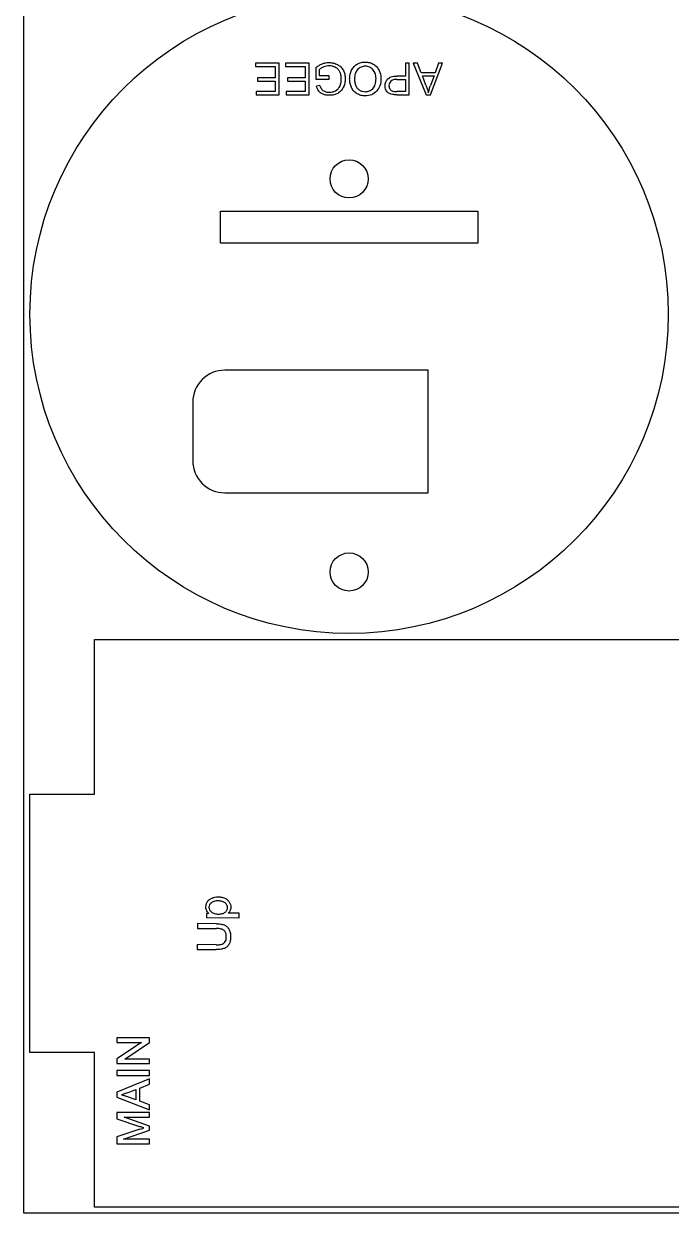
# Model space of a CAD drawing. Header units: millimetres. Extents: x 0 to 600, y -305 to 0.
# Drawn here: x 0 to 100.5, y -305 to -120.4 of the extents above; entities that cross this region are included whole.
import ezdxf

# ---------------------------------------------------------------- set-up
doc = ezdxf.new("R2010")
doc.units = ezdxf.units.MM
for name, color, linetype in [('BOARDS', 7, 'CONTINUOUS'), ('CUTOUTS D 5.0', 5, 'CONTINUOUS'), ('HOLES DIAM 6.0 D 5.0', 5, 'CONTINUOUS'), ('INSETS D 0.1', 3, 'CONTINUOUS'), ('PERIMETER D 5.0', 5, 'CONTINUOUS')]:
    doc.layers.add(name, color=color, linetype=linetype)

msp = doc.modelspace()

# ---------------------------------------------------------------- linework, layer by layer
at = {"layer": 'BOARDS'}
msp.add_lwpolyline([(0, 0), (600, 0), (600, -305), (0, -305)], close=True, dxfattribs=at)
at = {"layer": 'CUTOUTS D 5.0'}
msp.add_lwpolyline([(30.54, -149.54), (70.46, -149.54), (70.46, -154.46), (30.54, -154.46)], close=True, dxfattribs=at)
msp.add_lwpolyline([(26.24, -179.15), (26.24, -188.25, 0.414214), (31.2, -193.21), (62.76, -193.21), (62.76, -174.19), (31.2, -174.19, 0.414214)], format="xyb", close=True, dxfattribs=at)
at = {"layer": 'HOLES DIAM 6.0 D 5.0'}
for centre in [(50.5, -144.5), (50.5, -205.5)]:
    msp.add_circle(centre, 2.96, dxfattribs=at)
at = {"layer": 'INSETS D 0.1'}
for p, q in [((45.35, -127.22), (45.35, -129.01)), ((59.24, -126.54), (59.24, -128.57)), ((59.82, -126.54), (59.24, -126.54)), ((59.82, -131.46), (59.82, -126.54)), ((45.35, -129.01), (47.39, -129.01)), ((45.92, -128.5), (45.92, -127.51)), ((47.39, -128.5), (45.92, -128.5)), ((47.39, -129.01), (47.39, -128.5)), ((57.91, -129.08), (59.24, -129.08)), ((59.24, -128.57), (57.92, -128.57)), ((59.24, -129.08), (59.24, -130.95)), ((61.87, -128.51), (63.68, -128.51)), ((62.41, -129.95), (61.87, -128.51)), ((63.68, -128.51), (63.11, -130.03)), ((45.96, -129.99), (45.44, -130.13)), ((59.24, -130.95), (57.92, -130.95)), ((57.97, -131.46), (59.82, -131.46)), ((26.96, -260.06), (26.95, -260.8)), ((29.89, -260.08), (26.96, -260.06)), ((28.35, -258.49), (28.34, -259.13)), ((28.34, -259.13), (33.43, -259.16)), ((28.74, -258.49), (28.35, -258.49)), ((33.44, -258.46), (31.74, -258.45)), ((33.43, -259.16), (33.44, -258.46)), ((26.95, -260.8), (29.88, -260.82)), ((26.94, -263.33), (26.93, -264.08)), ((29.87, -263.35), (26.94, -263.33)), ((26.93, -264.08), (29.86, -264.09)), ((16.08, -286.32), (17.41, -285.82)), ((17.41, -285.82), (17.41, -287.39)), ((17.41, -287.39), (15.99, -286.87)), ((19.54, -289.37), (14.46, -289.37)), ((14.46, -289.37), (14.46, -290.33)), ((19.54, -290.09), (19.54, -289.37)), ((14.46, -290.33), (17.97, -291.54)), ((15.56, -290.09), (19.54, -290.09)), ((19.54, -291.48), (15.56, -290.09)), ((19.54, -292.13), (19.54, -291.48)), ((18.03, -291.97), (14.46, -293.16)), ((14.46, -293.16), (14.46, -294.23)), ((15.49, -293.51), (19.54, -292.13)), ((14.46, -294.23), (19.54, -294.23)), ((19.54, -293.51), (15.49, -293.51)), ((19.54, -294.23), (19.54, -293.51))]:
    msp.add_line(p, q, dxfattribs=at)
for points in [[(36.09, -131.46), (39.62, -131.46), (39.62, -126.54), (35.97, -126.54), (35.97, -127.05), (39.04, -127.05), (39.04, -128.83), (36.28, -128.83), (36.28, -129.34), (39.04, -129.34), (39.04, -130.95), (36.09, -130.95)], [(44.28, -126.54), (40.63, -126.54), (40.63, -127.05), (43.7, -127.05), (43.7, -128.83), (40.93, -128.83), (40.93, -129.34), (43.7, -129.34), (43.7, -130.95), (40.75, -130.95), (40.75, -131.46), (44.28, -131.46)], [(62.46, -131.46), (63.12, -131.46), (65.01, -126.54), (64.39, -126.54), (63.85, -128.05), (61.7, -128.05), (61.12, -126.54), (60.45, -126.54)], [(14.46, -277.77), (14.46, -278.49), (18.29, -278.49), (14.46, -281.05), (14.46, -281.79), (19.54, -281.79), (19.54, -281.08), (15.7, -281.08), (19.54, -278.51), (19.54, -277.77)], [(14.46, -282.87), (14.46, -283.62), (19.54, -283.62), (19.54, -282.87)], [(18.03, -285.58), (19.54, -285), (19.54, -284.16), (14.46, -286.24), (14.46, -287), (19.54, -288.95), (19.54, -288.16), (18.03, -287.62)]]:
    msp.add_lwpolyline(points, close=True, dxfattribs=at)
for points, knots in [([(45.35, -127.22), (45.51, -127.1), (45.66, -126.98), (45.83, -126.89), (45.99, -126.8), (46.16, -126.72), (46.33, -126.65)], [0.0020206, 0.0020206, 0.0020206, 0.0020206, 0.0601207, 0.0601207, 0.0601207, 0.1165543, 0.1165543, 0.1165543, 0.1165543]), ([(46.56, -127.14), (46.56, -127.14), (46.56, -127.14), (46.56, -127.14), (46.44, -127.19), (46.32, -127.24), (46.2, -127.31), (46.11, -127.37), (46.02, -127.43), (45.93, -127.5), (45.93, -127.5), (45.92, -127.51), (45.92, -127.51)], [-0.00011854, -0.00011854, -0.00011854, -0.00011854, 0, 0, 0, 0.03983706, 0.03983706, 0.03983706, 0.07165151, 0.07165151, 0.07165151, 0.07366358, 0.07366358, 0.07366358, 0.07366358]), ([(46.33, -126.65), (46.5, -126.59), (46.68, -126.54), (46.85, -126.5), (47.02, -126.47), (47.2, -126.46), (47.38, -126.46)], [0.0001819, 0.0001819, 0.0001819, 0.0001819, 0.0545445, 0.0545445, 0.0545445, 0.1084611, 0.1084611, 0.1084611, 0.1084611]), ([(47.42, -126.97), (47.42, -126.97), (47.42, -126.97), (47.42, -126.97), (47.27, -126.98), (47.13, -126.99), (46.99, -127.01), (46.84, -127.04), (46.7, -127.09), (46.57, -127.14), (46.57, -127.14), (46.57, -127.14), (46.56, -127.14)], [-0.0002117, -0.0002117, -0.0002117, -0.0002117, 0, 0, 0, 0.04266336, 0.04266336, 0.04266336, 0.08591992, 0.08591992, 0.08591992, 0.08603834, 0.08603834, 0.08603834, 0.08603834]), ([(47.38, -126.46), (47.62, -126.47), (47.85, -126.48), (48.07, -126.53), (48.29, -126.58), (48.49, -126.67), (48.7, -126.77)], [0.0001932, 0.0001932, 0.0001932, 0.0001932, 0.0707428, 0.0707428, 0.0707428, 0.1382894, 0.1382894, 0.1382894, 0.1382894]), ([(48.37, -127.19), (48.37, -127.19), (48.37, -127.19), (48.37, -127.19), (48.22, -127.13), (48.07, -127.06), (47.91, -127.03), (47.75, -126.99), (47.58, -126.98), (47.42, -126.97), (47.42, -126.97), (47.42, -126.97), (47.42, -126.97)], [-0.00027597, -0.00027597, -0.00027597, -0.00027597, 0, 0, 0, 0.0482253, 0.0482253, 0.0482253, 0.09662391, 0.09662391, 0.09662391, 0.09683505, 0.09683505, 0.09683505, 0.09683505]), ([(49.06, -127.88), (49.06, -127.88), (49.06, -127.88), (49.06, -127.88), (48.97, -127.74), (48.89, -127.59), (48.77, -127.48), (48.65, -127.36), (48.51, -127.28), (48.37, -127.2), (48.37, -127.19), (48.37, -127.19), (48.37, -127.19)], [-0.00032202, -0.00032202, -0.00032202, -0.00032202, 0, 0, 0, 0.04834602, 0.04834602, 0.04834602, 0.09593844, 0.09593844, 0.09593844, 0.09621228, 0.09621228, 0.09621228, 0.09621228]), ([(48.7, -126.77), (48.89, -126.88), (49.07, -127), (49.22, -127.14), (49.36, -127.29), (49.48, -127.47), (49.59, -127.66)], [0.0002785, 0.0002785, 0.0002785, 0.0002785, 0.0654128, 0.0654128, 0.0654128, 0.1301009, 0.1301009, 0.1301009, 0.1301009]), ([(50.89, -127.61), (50.89, -127.61), (50.89, -127.61), (50.89, -127.61), (51, -127.42), (51.12, -127.23), (51.27, -127.08), (51.42, -126.92), (51.6, -126.81), (51.78, -126.69), (51.78, -126.69), (51.78, -126.69), (51.78, -126.69)], [-0.0002717, -0.0002717, -0.0002717, -0.0002717, 0, 0, 0, 0.0644741, 0.0644741, 0.0644741, 0.1272755, 0.1272755, 0.1272755, 0.1275572, 0.1275572, 0.1275572, 0.1275572]), ([(51.78, -126.69), (51.78, -126.69), (51.78, -126.69), (51.78, -126.69), (51.97, -126.6), (52.17, -126.51), (52.37, -126.45), (52.58, -126.4), (52.8, -126.39), (53.01, -126.37), (53.01, -126.37), (53.01, -126.37), (53.01, -126.37)], [-0.0002829, -0.0002829, -0.0002829, -0.0002829, 0, 0, 0, 0.0629069, 0.0629069, 0.0629069, 0.1263047, 0.1263047, 0.1263047, 0.1265384, 0.1265384, 0.1265384, 0.1265384]), ([(53.02, -127.02), (52.78, -127.04), (52.55, -127.06), (52.35, -127.15), (52.16, -127.23), (51.99, -127.38), (51.82, -127.53)], [0.0003487, 0.0003487, 0.0003487, 0.0003487, 0.0693396, 0.0693396, 0.0693396, 0.1363968, 0.1363968, 0.1363968, 0.1363968]), ([(53.01, -126.37), (53.01, -126.37), (53.01, -126.37), (53.01, -126.37), (53.24, -126.39), (53.47, -126.4), (53.69, -126.46), (53.9, -126.52), (54.1, -126.62), (54.29, -126.72), (54.29, -126.72), (54.29, -126.72), (54.29, -126.72)], [-0.0002332, -0.0002332, -0.0002332, -0.0002332, 0, 0, 0, 0.0673902, 0.0673902, 0.0673902, 0.1320134, 0.1320134, 0.1320134, 0.1323054, 0.1323054, 0.1323054, 0.1323054]), ([(54.2, -127.53), (54.03, -127.38), (53.86, -127.23), (53.67, -127.15), (53.48, -127.06), (53.25, -127.04), (53.02, -127.02)], [0.0004584, 0.0004584, 0.0004584, 0.0004584, 0.0672528, 0.0672528, 0.0672528, 0.1352983, 0.1352983, 0.1352983, 0.1352983]), ([(54.29, -126.72), (54.3, -126.72), (54.3, -126.72), (54.3, -126.72), (54.47, -126.85), (54.65, -126.97), (54.79, -127.13), (54.94, -127.29), (55.04, -127.48), (55.15, -127.67), (55.15, -127.67), (55.15, -127.67), (55.15, -127.67)], [-0.0002917, -0.0002917, -0.0002917, -0.0002917, 0, 0, 0, 0.0633532, 0.0633532, 0.0633532, 0.126897, 0.126897, 0.126897, 0.127144, 0.127144, 0.127144, 0.127144]), ([(49.29, -129.02), (49.29, -129.02), (49.29, -129.02), (49.29, -129.02), (49.29, -128.81), (49.28, -128.6), (49.24, -128.39), (49.2, -128.22), (49.13, -128.05), (49.06, -127.88), (49.06, -127.88), (49.06, -127.88), (49.06, -127.88)], [-0.0001461, -0.0001461, -0.0001461, -0.0001461, 0, 0, 0, 0.0616608, 0.0616608, 0.0616608, 0.1150097, 0.1150097, 0.1150097, 0.1153345, 0.1153345, 0.1153345, 0.1153345]), ([(49.1, -130.04), (49.1, -130.04), (49.1, -130.04), (49.1, -130.04), (49.16, -129.88), (49.21, -129.72), (49.25, -129.55), (49.28, -129.37), (49.29, -129.19), (49.29, -129.02), (49.29, -129.02), (49.29, -129.02), (49.29, -129.02)], [-0.0002105, -0.0002105, -0.0002105, -0.0002105, 0, 0, 0, 0.0504234, 0.0504234, 0.0504234, 0.1029091, 0.1029091, 0.1029091, 0.1030557, 0.1030557, 0.1030557, 0.1030557]), ([(49.59, -127.66), (49.68, -127.87), (49.77, -128.07), (49.82, -128.28), (49.87, -128.51), (49.88, -128.74), (49.89, -128.98)], [0.0002878, 0.0002878, 0.0002878, 0.0002878, 0.0672458, 0.0672458, 0.0672458, 0.1376379, 0.1376379, 0.1376379, 0.1376379]), ([(49.89, -128.98), (49.88, -129.21), (49.87, -129.45), (49.82, -129.67), (49.77, -129.89), (49.68, -130.11), (49.59, -130.32)], [0.0002003, 0.0002003, 0.0002003, 0.0002003, 0.0709691, 0.0709691, 0.0709691, 0.1402929, 0.1402929, 0.1402929, 0.1402929]), ([(50.58, -128.99), (50.58, -128.99), (50.58, -128.99), (50.58, -128.99), (50.59, -128.75), (50.6, -128.5), (50.66, -128.26), (50.71, -128.04), (50.8, -127.83), (50.89, -127.62), (50.89, -127.62), (50.89, -127.61), (50.89, -127.61)], [-0.0001788, -0.0001788, -0.0001788, -0.0001788, 0, 0, 0, 0.0724573, 0.0724573, 0.0724573, 0.1405047, 0.1405047, 0.1405047, 0.1407781, 0.1407781, 0.1407781, 0.1407781]), ([(50.88, -130.35), (50.88, -130.35), (50.88, -130.35), (50.88, -130.35), (50.79, -130.14), (50.7, -129.93), (50.65, -129.71), (50.6, -129.48), (50.59, -129.23), (50.58, -128.99), (50.58, -128.99), (50.58, -128.99), (50.58, -128.99)], [-0.0002744, -0.0002744, -0.0002744, -0.0002744, 0, 0, 0, 0.0668201, 0.0668201, 0.0668201, 0.1382623, 0.1382623, 0.1382623, 0.1384412, 0.1384412, 0.1384412, 0.1384412]), ([(51.82, -127.53), (51.68, -127.74), (51.54, -127.94), (51.46, -128.16), (51.37, -128.41), (51.36, -128.7), (51.34, -129)], [0.0004921, 0.0004921, 0.0004921, 0.0004921, 0.0731116, 0.0731116, 0.0731116, 0.1593277, 0.1593277, 0.1593277, 0.1593277]), ([(51.34, -129), (51.35, -129.19), (51.36, -129.38), (51.39, -129.56), (51.43, -129.72), (51.49, -129.88), (51.55, -130.05)], [0.0001551, 0.0001551, 0.0001551, 0.0001551, 0.0574032, 0.0574032, 0.0574032, 0.1089111, 0.1089111, 0.1089111, 0.1089111]), ([(54.18, -130.51), (54.33, -130.3), (54.47, -130.1), (54.56, -129.88), (54.66, -129.59), (54.67, -129.26), (54.68, -128.93)], [0.0005655, 0.0005655, 0.0005655, 0.0005655, 0.0747842, 0.0747842, 0.0747842, 0.1721989, 0.1721989, 0.1721989, 0.1721989]), ([(54.68, -128.93), (54.67, -128.65), (54.65, -128.37), (54.56, -128.13), (54.48, -127.92), (54.35, -127.73), (54.2, -127.53)], [0.0001454, 0.0001454, 0.0001454, 0.0001454, 0.0816981, 0.0816981, 0.0816981, 0.1528177, 0.1528177, 0.1528177, 0.1528177]), ([(55.44, -128.94), (55.44, -128.94), (55.44, -128.94), (55.44, -128.94), (55.42, -129.32), (55.41, -129.71), (55.27, -130.06), (55.16, -130.37), (54.96, -130.64), (54.77, -130.91), (54.77, -130.91), (54.77, -130.91), (54.76, -130.91)], [-0.0002083, -0.0002083, -0.0002083, -0.0002083, 0, 0, 0, 0.1122251, 0.1122251, 0.1122251, 0.2100019, 0.2100019, 0.2100019, 0.2104888, 0.2104888, 0.2104888, 0.2104888]), ([(55.15, -127.67), (55.15, -127.67), (55.15, -127.67), (55.15, -127.67), (55.24, -127.87), (55.32, -128.07), (55.37, -128.28), (55.42, -128.5), (55.43, -128.72), (55.44, -128.93), (55.44, -128.93), (55.44, -128.93), (55.44, -128.94)], [-0.0002482, -0.0002482, -0.0002482, -0.0002482, 0, 0, 0, 0.0643998, 0.0643998, 0.0643998, 0.1289186, 0.1289186, 0.1289186, 0.1291304, 0.1291304, 0.1291304, 0.1291304]), ([(56.08, -130.05), (56.1, -129.85), (56.12, -129.65), (56.18, -129.48), (56.25, -129.31), (56.36, -129.16), (56.48, -129)], [0.0002491, 0.0002491, 0.0002491, 0.0002491, 0.0597442, 0.0597442, 0.0597442, 0.1168557, 0.1168557, 0.1168557, 0.1168557]), ([(56.48, -129), (56.66, -128.88), (56.84, -128.75), (57.03, -128.68), (57.3, -128.58), (57.61, -128.58), (57.92, -128.57)], [0.0006347, 0.0006347, 0.0006347, 0.0006347, 0.0658901, 0.0658901, 0.0658901, 0.156267, 0.156267, 0.156267, 0.156267]), ([(57.91, -129.08), (57.91, -129.08), (57.91, -129.08), (57.91, -129.08), (57.72, -129.08), (57.53, -129.09), (57.35, -129.14), (57.21, -129.19), (57.09, -129.26), (56.98, -129.33), (56.97, -129.33), (56.97, -129.33), (56.97, -129.33)], [-0.00002254, -0.00002254, -0.00002254, -0.00002254, 0, 0, 0, 0.05515001, 0.05515001, 0.05515001, 0.09557053, 0.09557053, 0.09557053, 0.09623293, 0.09623293, 0.09623293, 0.09623293]), ([(45.8, -130.89), (45.72, -130.78), (45.64, -130.66), (45.58, -130.54), (45.52, -130.41), (45.48, -130.27), (45.44, -130.13)], [0.00032367, 0.00032367, 0.00032367, 0.00032367, 0.04227555, 0.04227555, 0.04227555, 0.08660203, 0.08660203, 0.08660203, 0.08660203]), ([(46.47, -131.37), (46.33, -131.31), (46.2, -131.25), (46.08, -131.17), (45.98, -131.09), (45.89, -130.99), (45.8, -130.89)], [0.00020878, 0.00020878, 0.00020878, 0.00020878, 0.04438621, 0.04438621, 0.04438621, 0.08477884, 0.08477884, 0.08477884, 0.08477884]), ([(45.96, -129.99), (45.99, -130.09), (46.02, -130.2), (46.07, -130.3), (46.12, -130.39), (46.17, -130.48), (46.23, -130.56), (46.23, -130.56), (46.23, -130.56), (46.23, -130.56)], [0.00387121, 0.00387121, 0.00387121, 0.00387121, 0.03636613, 0.03636613, 0.03636613, 0.06649006, 0.06649006, 0.06649006, 0.06682527, 0.06682527, 0.06682527, 0.06682527]), ([(46.23, -130.56), (46.23, -130.56), (46.23, -130.56), (46.23, -130.57), (46.3, -130.64), (46.36, -130.71), (46.44, -130.77), (46.53, -130.83), (46.63, -130.88), (46.72, -130.92), (46.72, -130.92), (46.72, -130.92), (46.72, -130.93)], [-0.00033343, -0.00033343, -0.00033343, -0.00033343, 0, 0, 0, 0.02825046, 0.02825046, 0.02825046, 0.05968397, 0.05968397, 0.05968397, 0.05988614, 0.05988614, 0.05988614, 0.05988614]), ([(46.72, -130.93), (46.72, -130.93), (46.73, -130.93), (46.73, -130.93), (46.83, -130.96), (46.94, -131), (47.06, -131.03), (47.18, -131.05), (47.31, -131.05), (47.43, -131.06), (47.43, -131.06), (47.43, -131.06), (47.43, -131.06)], [-0.0002032, -0.0002032, -0.0002032, -0.0002032, 0, 0, 0, 0.03419116, 0.03419116, 0.03419116, 0.07049274, 0.07049274, 0.07049274, 0.07063171, 0.07063171, 0.07063171, 0.07063171]), ([(47.43, -131.06), (47.43, -131.06), (47.43, -131.06), (47.43, -131.06), (47.57, -131.06), (47.72, -131.05), (47.86, -131.02), (47.99, -131), (48.11, -130.96), (48.23, -130.92), (48.23, -130.92), (48.23, -130.92), (48.23, -130.92)], [-0.00013898, -0.00013898, -0.00013898, -0.00013898, 0, 0, 0, 0.04243275, 0.04243275, 0.04243275, 0.08004052, 0.08004052, 0.08004052, 0.08026057, 0.08026057, 0.08026057, 0.08026057]), ([(48.23, -130.92), (48.23, -130.92), (48.23, -130.92), (48.23, -130.92), (48.33, -130.87), (48.44, -130.82), (48.54, -130.75), (48.62, -130.69), (48.7, -130.62), (48.78, -130.55), (48.78, -130.55), (48.78, -130.55), (48.78, -130.55)], [-0.00021952, -0.00021952, -0.00021952, -0.00021952, 0, 0, 0, 0.0338932, 0.0338932, 0.0338932, 0.06496365, 0.06496365, 0.06496365, 0.06518548, 0.06518548, 0.06518548, 0.06518548]), ([(49.59, -130.32), (49.48, -130.52), (49.37, -130.71), (49.23, -130.86), (49.09, -131.01), (48.91, -131.13), (48.73, -131.24)], [0.0002464, 0.0002464, 0.0002464, 0.0002464, 0.0665127, 0.0665127, 0.0665127, 0.1299804, 0.1299804, 0.1299804, 0.1299804]), ([(48.78, -130.55), (48.78, -130.54), (48.78, -130.54), (48.78, -130.54), (48.84, -130.47), (48.91, -130.39), (48.96, -130.3), (49.02, -130.22), (49.06, -130.13), (49.1, -130.04), (49.1, -130.04), (49.1, -130.04), (49.1, -130.04)], [-0.00022242, -0.00022242, -0.00022242, -0.00022242, 0, 0, 0, 0.02971631, 0.02971631, 0.02971631, 0.05887319, 0.05887319, 0.05887319, 0.05908399, 0.05908399, 0.05908399, 0.05908399]), ([(51.74, -131.29), (51.74, -131.29), (51.74, -131.29), (51.74, -131.29), (51.56, -131.17), (51.39, -131.05), (51.24, -130.89), (51.09, -130.73), (50.99, -130.54), (50.88, -130.36), (50.88, -130.35), (50.88, -130.35), (50.88, -130.35)], [-0.0002905, -0.0002905, -0.0002905, -0.0002905, 0, 0, 0, 0.0629936, 0.0629936, 0.0629936, 0.1266461, 0.1266461, 0.1266461, 0.126919, 0.126919, 0.126919, 0.126919]), ([(51.55, -130.05), (51.62, -130.19), (51.7, -130.33), (51.79, -130.44), (51.89, -130.55), (52.01, -130.64), (52.13, -130.73)], [0.00026864, 0.00026864, 0.00026864, 0.00026864, 0.04773981, 0.04773981, 0.04773981, 0.09362092, 0.09362092, 0.09362092, 0.09362092]), ([(52.13, -130.73), (52.27, -130.81), (52.41, -130.88), (52.55, -130.92), (52.69, -130.96), (52.85, -130.97), (53, -130.98)], [0.00030595, 0.00030595, 0.00030595, 0.00030595, 0.04616594, 0.04616594, 0.04616594, 0.09330553, 0.09330553, 0.09330553, 0.09330553]), ([(53, -130.98), (53.23, -130.96), (53.45, -130.94), (53.64, -130.86), (53.84, -130.78), (54.01, -130.65), (54.18, -130.51)], [0.0002972, 0.0002972, 0.0002972, 0.0002972, 0.0664607, 0.0664607, 0.0664607, 0.1321991, 0.1321991, 0.1321991, 0.1321991]), ([(54.76, -130.91), (54.76, -130.91), (54.76, -130.91), (54.76, -130.92), (54.52, -131.12), (54.27, -131.33), (53.98, -131.45), (53.68, -131.58), (53.35, -131.6), (53.01, -131.63), (53.01, -131.63), (53.01, -131.63), (53.01, -131.63)], [-0.0004845, -0.0004845, -0.0004845, -0.0004845, 0, 0, 0, 0.0930215, 0.0930215, 0.0930215, 0.1906322, 0.1906322, 0.1906322, 0.1909009, 0.1909009, 0.1909009, 0.1909009]), ([(56.23, -130.72), (56.19, -130.61), (56.15, -130.51), (56.12, -130.4), (56.1, -130.29), (56.09, -130.17), (56.08, -130.05)], [0.00022298, 0.00022298, 0.00022298, 0.00022298, 0.03450337, 0.03450337, 0.03450337, 0.07009321, 0.07009321, 0.07009321, 0.07009321]), ([(56.62, -131.19), (56.54, -131.12), (56.46, -131.06), (56.4, -130.99), (56.34, -130.91), (56.29, -130.81), (56.23, -130.72)], [0.00030758, 0.00030758, 0.00030758, 0.00030758, 0.03053412, 0.03053412, 0.03053412, 0.06303599, 0.06303599, 0.06303599, 0.06303599]), ([(56.97, -129.33), (56.97, -129.33), (56.97, -129.33), (56.96, -129.34), (56.89, -129.43), (56.8, -129.52), (56.76, -129.63), (56.7, -129.76), (56.69, -129.9), (56.69, -130.03), (56.69, -130.03), (56.69, -130.03), (56.69, -130.03)], [-0.00065465, -0.00065465, -0.00065465, -0.00065465, 0, 0, 0, 0.03512896, 0.03512896, 0.03512896, 0.07416945, 0.07416945, 0.07416945, 0.074407, 0.074407, 0.074407, 0.074407]), ([(56.69, -130.03), (56.69, -130.03), (56.69, -130.03), (56.69, -130.04), (56.69, -130.14), (56.7, -130.24), (56.73, -130.34), (56.76, -130.43), (56.8, -130.51), (56.85, -130.59), (56.85, -130.59), (56.85, -130.59), (56.85, -130.59)], [-0.0002411, -0.0002411, -0.0002411, -0.0002411, 0, 0, 0, 0.02938704, 0.02938704, 0.02938704, 0.05671109, 0.05671109, 0.05671109, 0.05705442, 0.05705442, 0.05705442, 0.05705442]), ([(56.85, -130.59), (56.85, -130.59), (56.85, -130.6), (56.85, -130.6), (56.91, -130.66), (56.97, -130.74), (57.05, -130.79), (57.12, -130.84), (57.21, -130.87), (57.29, -130.9), (57.29, -130.9), (57.29, -130.9), (57.29, -130.9)], [-0.0003418, -0.0003418, -0.0003418, -0.0003418, 0, 0, 0, 0.02610682, 0.02610682, 0.02610682, 0.05194992, 0.05194992, 0.05194992, 0.05233558, 0.05233558, 0.05233558, 0.05233558]), ([(57.29, -130.9), (57.29, -130.91), (57.29, -130.91), (57.3, -130.91), (57.38, -130.92), (57.46, -130.93), (57.54, -130.94), (57.66, -130.95), (57.79, -130.95), (57.92, -130.95)], [-0.00039241, -0.00039241, -0.00039241, -0.00039241, 0, 0, 0, 0.02402058, 0.02402058, 0.02402058, 0.06198013, 0.06198013, 0.06198013, 0.06198013]), ([(62.41, -129.95), (62.49, -130.14), (62.56, -130.33), (62.62, -130.53), (62.67, -130.68), (62.72, -130.83), (62.77, -130.99), (62.78, -131.04), (62.8, -131.08), (62.81, -131.13)], [0, 0, 0, 0, 0.0611192, 0.0611192, 0.0611192, 0.1096047, 0.1096047, 0.1096047, 0.1249839, 0.1249839, 0.1249839, 0.1249839]), ([(62.81, -131.13), (62.82, -131.08), (62.84, -131.03), (62.85, -130.98), (62.88, -130.82), (62.92, -130.66), (62.96, -130.51), (63.01, -130.35), (63.06, -130.19), (63.11, -130.03)], [-0.0153681, -0.0153681, -0.0153681, -0.0153681, 0, 0, 0, 0.0492826, 0.0492826, 0.0492826, 0.0992509, 0.0992509, 0.0992509, 0.0992509]), ([(47.43, -131.54), (47.26, -131.54), (47.09, -131.53), (46.92, -131.5), (46.77, -131.47), (46.62, -131.42), (46.47, -131.37)], [0.00016372, 0.00016372, 0.00016372, 0.00016372, 0.051815, 0.051815, 0.051815, 0.09986521, 0.09986521, 0.09986521, 0.09986521]), ([(48.73, -131.24), (48.53, -131.33), (48.33, -131.42), (48.13, -131.47), (47.9, -131.52), (47.67, -131.53), (47.43, -131.54)], [0.0003257, 0.0003257, 0.0003257, 0.0003257, 0.0658058, 0.0658058, 0.0658058, 0.1364046, 0.1364046, 0.1364046, 0.1364046]), ([(53.01, -131.63), (53.01, -131.63), (53.01, -131.63), (53.01, -131.63), (52.78, -131.62), (52.56, -131.6), (52.34, -131.55), (52.13, -131.49), (51.94, -131.39), (51.74, -131.29), (51.74, -131.29), (51.74, -131.29), (51.74, -131.29)], [-0.000273, -0.000273, -0.000273, -0.000273, 0, 0, 0, 0.066343, 0.066343, 0.066343, 0.1303519, 0.1303519, 0.1303519, 0.130643, 0.130643, 0.130643, 0.130643]), ([(57.22, -131.41), (57.11, -131.39), (56.99, -131.37), (56.89, -131.33), (56.8, -131.29), (56.71, -131.24), (56.62, -131.19)], [0.00014353, 0.00014353, 0.00014353, 0.00014353, 0.03500373, 0.03500373, 0.03500373, 0.06610041, 0.06610041, 0.06610041, 0.06610041]), ([(57.97, -131.46), (57.83, -131.46), (57.68, -131.46), (57.54, -131.45), (57.43, -131.44), (57.33, -131.43), (57.22, -131.41)], [0, 0, 0, 0, 0.04392822, 0.04392822, 0.04392822, 0.0761278, 0.0761278, 0.0761278, 0.0761278]), ([(28.52, -256.64), (28.52, -256.64), (28.52, -256.64), (28.52, -256.63), (28.61, -256.52), (28.71, -256.41), (28.82, -256.32), (28.94, -256.22), (29.08, -256.16), (29.21, -256.09), (29.21, -256.09), (29.22, -256.09), (29.22, -256.09)], [-0.00033123, -0.00033123, -0.00033123, -0.00033123, 0, 0, 0, 0.04238775, 0.04238775, 0.04238775, 0.0870142, 0.0870142, 0.0870142, 0.08724449, 0.08724449, 0.08724449, 0.08724449]), ([(29.22, -256.09), (29.22, -256.09), (29.22, -256.09), (29.22, -256.09), (29.37, -256.04), (29.52, -255.99), (29.68, -255.96), (29.85, -255.92), (30.02, -255.92), (30.18, -255.91), (30.19, -255.91), (30.19, -255.91), (30.19, -255.91)], [-0.00023217, -0.00023217, -0.00023217, -0.00023217, 0, 0, 0, 0.04754841, 0.04754841, 0.04754841, 0.09750598, 0.09750598, 0.09750598, 0.09766784, 0.09766784, 0.09766784, 0.09766784]), ([(30.19, -255.91), (30.19, -255.91), (30.19, -255.91), (30.19, -255.91), (30.37, -255.92), (30.55, -255.93), (30.72, -255.97), (30.89, -256), (31.04, -256.06), (31.2, -256.12), (31.2, -256.12), (31.2, -256.12), (31.2, -256.12)], [-0.0001617, -0.0001617, -0.0001617, -0.0001617, 0, 0, 0, 0.0530573, 0.0530573, 0.0530573, 0.1026489, 0.1026489, 0.1026489, 0.1028999, 0.1028999, 0.1028999, 0.1028999]), ([(31.2, -256.12), (31.2, -256.12), (31.2, -256.12), (31.2, -256.12), (31.34, -256.2), (31.48, -256.27), (31.6, -256.38), (31.72, -256.48), (31.81, -256.6), (31.9, -256.72), (31.9, -256.72), (31.9, -256.72), (31.9, -256.72)], [-0.00024914, -0.00024914, -0.00024914, -0.00024914, 0, 0, 0, 0.04630271, 0.04630271, 0.04630271, 0.09055646, 0.09055646, 0.09055646, 0.09084043, 0.09084043, 0.09084043, 0.09084043]), ([(28.27, -257.48), (28.27, -257.48), (28.27, -257.48), (28.27, -257.47), (28.28, -257.33), (28.29, -257.17), (28.33, -257.03), (28.38, -256.89), (28.45, -256.76), (28.52, -256.64), (28.52, -256.64), (28.52, -256.64), (28.52, -256.64)], [-0.00019898, -0.00019898, -0.00019898, -0.00019898, 0, 0, 0, 0.04406235, 0.04406235, 0.04406235, 0.08625001, 0.08625001, 0.08625001, 0.0865811, 0.0865811, 0.0865811, 0.0865811]), ([(28.41, -258.1), (28.41, -258.1), (28.41, -258.1), (28.41, -258.1), (28.37, -258.01), (28.33, -257.91), (28.3, -257.82), (28.28, -257.7), (28.27, -257.59), (28.27, -257.48), (28.27, -257.48), (28.27, -257.48), (28.27, -257.48)], [-0.00032206, -0.00032206, -0.00032206, -0.00032206, 0, 0, 0, 0.02942497, 0.02942497, 0.02942497, 0.06243348, 0.06243348, 0.06243348, 0.06263319, 0.06263319, 0.06263319, 0.06263319]), ([(28.74, -258.49), (28.69, -258.45), (28.63, -258.4), (28.59, -258.35), (28.52, -258.27), (28.46, -258.19), (28.41, -258.1), (28.41, -258.1), (28.41, -258.1), (28.41, -258.1)], [0.01155477, 0.01155477, 0.01155477, 0.01155477, 0.03206061, 0.03206061, 0.03206061, 0.06131759, 0.06131759, 0.06131759, 0.06164032, 0.06164032, 0.06164032, 0.06164032]), ([(29.12, -256.83), (29.11, -256.83), (29.11, -256.83), (29.11, -256.83), (29.01, -256.93), (28.91, -257.03), (28.84, -257.15), (28.79, -257.27), (28.77, -257.4), (28.75, -257.53), (28.75, -257.53), (28.75, -257.54), (28.75, -257.54)], [-0.0004638, -0.0004638, -0.0004638, -0.0004638, 0, 0, 0, 0.04054679, 0.04054679, 0.04054679, 0.07833351, 0.07833351, 0.07833351, 0.07886068, 0.07886068, 0.07886068, 0.07886068]), ([(28.75, -257.54), (28.75, -257.54), (28.75, -257.54), (28.75, -257.54), (28.77, -257.67), (28.79, -257.81), (28.84, -257.93), (28.91, -258.06), (29.02, -258.16), (29.13, -258.26), (29.13, -258.26), (29.13, -258.27), (29.13, -258.27)], [-0.00052761, -0.00052761, -0.00052761, -0.00052761, 0, 0, 0, 0.03808241, 0.03808241, 0.03808241, 0.08061191, 0.08061191, 0.08061191, 0.08103144, 0.08103144, 0.08103144, 0.08103144]), ([(30.18, -256.54), (30.18, -256.54), (30.18, -256.54), (30.18, -256.54), (29.97, -256.54), (29.76, -256.55), (29.56, -256.61), (29.4, -256.66), (29.26, -256.74), (29.12, -256.82), (29.12, -256.83), (29.12, -256.83), (29.12, -256.83)], [-0.0000921, -0.0000921, -0.0000921, -0.0000921, 0, 0, 0, 0.0609561, 0.0609561, 0.0609561, 0.1090983, 0.1090983, 0.1090983, 0.1095703, 0.1095703, 0.1095703, 0.1095703]), ([(29.13, -258.27), (29.13, -258.27), (29.13, -258.27), (29.13, -258.27), (29.28, -258.36), (29.43, -258.45), (29.59, -258.5), (29.79, -258.57), (30.01, -258.58), (30.22, -258.58), (30.22, -258.58), (30.22, -258.58), (30.22, -258.58)], [-0.000427, -0.000427, -0.000427, -0.000427, 0, 0, 0, 0.0503536, 0.0503536, 0.0503536, 0.1124188, 0.1124188, 0.1124188, 0.1125229, 0.1125229, 0.1125229, 0.1125229]), ([(31.27, -256.85), (31.27, -256.85), (31.27, -256.85), (31.27, -256.84), (31.13, -256.76), (30.98, -256.67), (30.82, -256.62), (30.62, -256.55), (30.4, -256.55), (30.18, -256.54), (30.18, -256.54), (30.18, -256.54), (30.18, -256.54)], [-0.0004967, -0.0004967, -0.0004967, -0.0004967, 0, 0, 0, 0.049248, 0.049248, 0.049248, 0.1128069, 0.1128069, 0.1128069, 0.112899, 0.112899, 0.112899, 0.112899]), ([(30.22, -258.58), (30.22, -258.58), (30.22, -258.58), (30.22, -258.58), (30.43, -258.58), (30.64, -258.58), (30.84, -258.51), (30.99, -258.47), (31.13, -258.38), (31.27, -258.3), (31.28, -258.3), (31.28, -258.3), (31.28, -258.3)], [-0.0001041, -0.0001041, -0.0001041, -0.0001041, 0, 0, 0, 0.0612052, 0.0612052, 0.0612052, 0.108756, 0.108756, 0.108756, 0.1092571, 0.1092571, 0.1092571, 0.1092571]), ([(31.63, -257.58), (31.63, -257.58), (31.63, -257.58), (31.63, -257.58), (31.62, -257.44), (31.6, -257.31), (31.54, -257.18), (31.48, -257.05), (31.38, -256.95), (31.28, -256.85), (31.28, -256.85), (31.28, -256.85), (31.27, -256.85)], [-0.00046698, -0.00046698, -0.00046698, -0.00046698, 0, 0, 0, 0.03895946, 0.03895946, 0.03895946, 0.08024734, 0.08024734, 0.08024734, 0.08073588, 0.08073588, 0.08073588, 0.08073588]), ([(31.28, -258.3), (31.28, -258.3), (31.28, -258.3), (31.28, -258.29), (31.38, -258.2), (31.48, -258.1), (31.54, -257.97), (31.6, -257.85), (31.62, -257.72), (31.63, -257.59), (31.63, -257.59), (31.63, -257.58), (31.63, -257.58)], [-0.00049322, -0.00049322, -0.00049322, -0.00049322, 0, 0, 0, 0.04009548, 0.04009548, 0.04009548, 0.07828219, 0.07828219, 0.07828219, 0.07874916, 0.07874916, 0.07874916, 0.07874916]), ([(32, -258.11), (32, -258.11), (32, -258.11), (32, -258.12), (31.95, -258.19), (31.91, -258.27), (31.85, -258.34), (31.81, -258.38), (31.78, -258.42), (31.74, -258.45)], [-0.00022926, -0.00022926, -0.00022926, -0.00022926, 0, 0, 0, 0.02661677, 0.02661677, 0.02661677, 0.04167442, 0.04167442, 0.04167442, 0.04167442]), ([(31.9, -256.72), (31.9, -256.72), (31.9, -256.72), (31.9, -256.72), (31.97, -256.85), (32.04, -256.98), (32.08, -257.12), (32.12, -257.26), (32.13, -257.4), (32.14, -257.54), (32.14, -257.54), (32.14, -257.54), (32.14, -257.54)], [-0.00028425, -0.00028425, -0.00028425, -0.00028425, 0, 0, 0, 0.04286928, 0.04286928, 0.04286928, 0.08426595, 0.08426595, 0.08426595, 0.0845145, 0.0845145, 0.0845145, 0.0845145]), ([(32.14, -257.54), (32.14, -257.55), (32.14, -257.55), (32.14, -257.55), (32.13, -257.65), (32.13, -257.75), (32.1, -257.85), (32.08, -257.94), (32.04, -258.03), (32, -258.11), (32, -258.11), (32, -258.11), (32, -258.11)], [-0.00024913, -0.00024913, -0.00024913, -0.00024913, 0, 0, 0, 0.02929801, 0.02929801, 0.02929801, 0.05702148, 0.05702148, 0.05702148, 0.05725022, 0.05725022, 0.05725022, 0.05725022]), ([(29.89, -260.08), (29.89, -260.08), (29.89, -260.08), (29.89, -260.08), (30.12, -260.08), (30.35, -260.09), (30.57, -260.13), (30.75, -260.16), (30.92, -260.21), (31.1, -260.26), (31.1, -260.26), (31.1, -260.26), (31.1, -260.26)], [-0.0000279, -0.0000279, -0.0000279, -0.0000279, 0, 0, 0, 0.0677502, 0.0677502, 0.0677502, 0.1213947, 0.1213947, 0.1213947, 0.1217571, 0.1217571, 0.1217571, 0.1217571]), ([(31.12, -261.13), (30.97, -261.04), (30.82, -260.95), (30.66, -260.9), (30.42, -260.82), (30.15, -260.82), (29.88, -260.82), (29.88, -260.82), (29.88, -260.82), (29.88, -260.82)], [0.0008736, 0.0008736, 0.0008736, 0.0008736, 0.0536579, 0.0536579, 0.0536579, 0.1329097, 0.1329097, 0.1329097, 0.132914, 0.132914, 0.132914, 0.132914]), ([(31.1, -260.26), (31.1, -260.26), (31.1, -260.26), (31.1, -260.26), (31.24, -260.33), (31.39, -260.4), (31.51, -260.51), (31.64, -260.62), (31.74, -260.76), (31.83, -260.89), (31.84, -260.9), (31.84, -260.9), (31.84, -260.9)], [-0.00035806, -0.00035806, -0.00035806, -0.00035806, 0, 0, 0, 0.04677933, 0.04677933, 0.04677933, 0.09614333, 0.09614333, 0.09614333, 0.09649077, 0.09649077, 0.09649077, 0.09649077]), ([(31.44, -262.14), (31.43, -261.93), (31.43, -261.71), (31.36, -261.53), (31.31, -261.39), (31.22, -261.26), (31.12, -261.13)], [0.0001201, 0.0001201, 0.0001201, 0.0001201, 0.0630449, 0.0630449, 0.0630449, 0.1105499, 0.1105499, 0.1105499, 0.1105499]), ([(31.84, -260.9), (31.84, -260.9), (31.84, -260.9), (31.84, -260.9), (31.92, -261.07), (32, -261.24), (32.05, -261.42), (32.1, -261.64), (32.11, -261.86), (32.11, -262.09), (32.11, -262.09), (32.11, -262.09), (32.11, -262.09)], [-0.0003497, -0.0003497, -0.0003497, -0.0003497, 0, 0, 0, 0.0555207, 0.0555207, 0.0555207, 0.1212456, 0.1212456, 0.1212456, 0.1213676, 0.1213676, 0.1213676, 0.1213676]), ([(31.13, -263.91), (31.13, -263.91), (31.13, -263.91), (31.13, -263.91), (30.95, -263.96), (30.77, -264.02), (30.58, -264.05), (30.34, -264.09), (30.1, -264.09), (29.86, -264.09), (29.86, -264.09), (29.86, -264.09), (29.86, -264.09)], [-0.0003614, -0.0003614, -0.0003614, -0.0003614, 0, 0, 0, 0.0561304, 0.0561304, 0.0561304, 0.1273599, 0.1273599, 0.1273599, 0.1273887, 0.1273887, 0.1273887, 0.1273887]), ([(29.87, -263.35), (30.06, -263.35), (30.24, -263.35), (30.42, -263.32), (30.55, -263.3), (30.68, -263.27), (30.81, -263.24)], [0, 0, 0, 0, 0.0566549, 0.0566549, 0.0566549, 0.09672567, 0.09672567, 0.09672567, 0.09672567]), ([(30.81, -263.24), (30.91, -263.19), (31, -263.14), (31.07, -263.08), (31.15, -263.02), (31.21, -262.93), (31.27, -262.84)], [0.00039107, 0.00039107, 0.00039107, 0.00039107, 0.03190015, 0.03190015, 0.03190015, 0.06385767, 0.06385767, 0.06385767, 0.06385767]), ([(31.86, -263.25), (31.86, -263.26), (31.86, -263.26), (31.86, -263.26), (31.77, -263.4), (31.68, -263.54), (31.55, -263.65), (31.43, -263.76), (31.28, -263.83), (31.14, -263.91), (31.14, -263.91), (31.14, -263.91), (31.13, -263.91)], [-0.00035211, -0.00035211, -0.00035211, -0.00035211, 0, 0, 0, 0.04841106, 0.04841106, 0.04841106, 0.09623241, 0.09623241, 0.09623241, 0.09658897, 0.09658897, 0.09658897, 0.09658897]), ([(31.27, -262.84), (31.32, -262.74), (31.37, -262.63), (31.39, -262.53), (31.42, -262.4), (31.43, -262.27), (31.44, -262.14)], [0.00033775, 0.00033775, 0.00033775, 0.00033775, 0.03509906, 0.03509906, 0.03509906, 0.07454821, 0.07454821, 0.07454821, 0.07454821]), ([(32.11, -262.09), (32.11, -262.09), (32.11, -262.09), (32.11, -262.09), (32.11, -262.3), (32.1, -262.52), (32.05, -262.74), (32.01, -262.91), (31.93, -263.08), (31.86, -263.25), (31.86, -263.25), (31.86, -263.25), (31.86, -263.25)], [-0.0001224, -0.0001224, -0.0001224, -0.0001224, 0, 0, 0, 0.0641505, 0.0641505, 0.0641505, 0.1183579, 0.1183579, 0.1183579, 0.1187136, 0.1187136, 0.1187136, 0.1187136]), ([(16.08, -286.32), (16.08, -286.32), (16.08, -286.32), (16.08, -286.32), (15.89, -286.39), (15.69, -286.46), (15.5, -286.53), (15.4, -286.56), (15.29, -286.6), (15.18, -286.63)], [-0.00000382, -0.00000382, -0.00000382, -0.00000382, 0, 0, 0, 0.06111926, 0.06111926, 0.06111926, 0.09431713, 0.09431713, 0.09431713, 0.09431713]), ([(15.18, -286.63), (15.29, -286.65), (15.41, -286.68), (15.52, -286.71), (15.68, -286.76), (15.84, -286.81), (15.99, -286.87), (15.99, -286.87), (15.99, -286.87), (15.99, -286.87)], [0.0152699, 0.0152699, 0.0152699, 0.0152699, 0.04928265, 0.04928265, 0.04928265, 0.09930154, 0.09930154, 0.09930154, 0.09935214, 0.09935214, 0.09935214, 0.09935214]), ([(18.65, -291.77), (18.57, -291.74), (18.5, -291.72), (18.43, -291.7), (18.28, -291.65), (18.12, -291.59), (17.97, -291.54), (17.97, -291.54), (17.97, -291.54), (17.97, -291.54)], [0.0127462, 0.0127462, 0.0127462, 0.0127462, 0.03540429, 0.03540429, 0.03540429, 0.08445129, 0.08445129, 0.08445129, 0.0844559, 0.0844559, 0.0844559, 0.0844559]), ([(18.03, -291.97), (18.03, -291.97), (18.03, -291.97), (18.03, -291.97), (18.17, -291.92), (18.32, -291.87), (18.46, -291.83), (18.52, -291.81), (18.58, -291.79), (18.65, -291.77)], [-0.00000632, -0.00000632, -0.00000632, -0.00000632, 0, 0, 0, 0.04548812, 0.04548812, 0.04548812, 0.06502128, 0.06502128, 0.06502128, 0.06502128])]:
    msp.add_open_spline(points, degree=3, knots=knots, dxfattribs=at)
at = {"layer": 'PERIMETER D 5.0'}
msp.add_lwpolyline([(214.04, -239.96), (214.04, -280.04), (204.04, -280.04), (204.04, -304.04), (10.96, -304.04), (10.96, -280.04), (0.96, -280.04), (0.96, -239.96), (10.96, -239.96), (10.96, -215.96), (204.04, -215.96), (204.04, -239.96)], close=True, dxfattribs=at)
msp.add_circle((50.5, -165.5), 49.54, dxfattribs=at)

doc.saveas('drawing.dxf')
